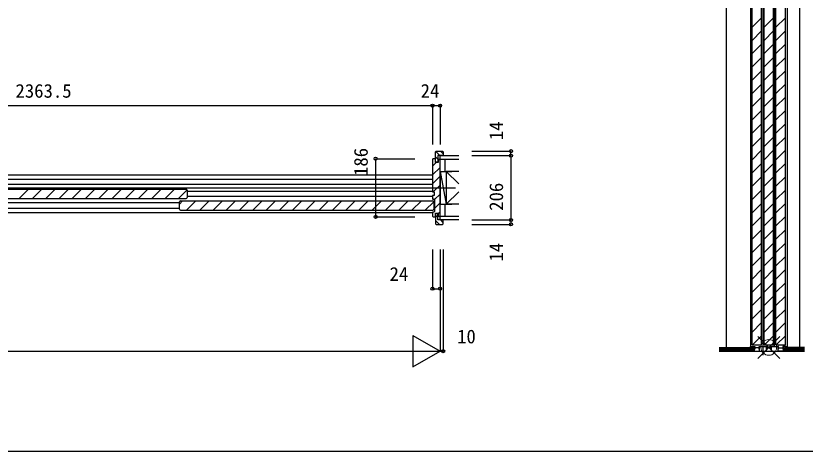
# Model space of a CAD drawing. Units: millimetres, scale not verified. Extents: x -14341 to 14340, y -10000 to 10000.
# Drawn here: x -11984 to -9459, y -10000 to -8606 of the extents above; entities that cross this region are included whole.
import ezdxf
from ezdxf.enums import TextEntityAlignment as Align

# ---------------------------------------------------------------- set-up
doc = ezdxf.new("R2010")
doc.units = ezdxf.units.MM
doc.header["$LTSCALE"] = 50
for name, color, linetype in [('0-2_YKK_B1', 4, 'Continuous'), ('0-3_YKK_C1', 4, 'Continuous'), ('0-4_YKK_F1', 7, 'Continuous'), ('0-6_YKK_N1', 2, 'Continuous'), ('0-7_YKK_Z1', 7, 'Continuous')]:
    doc.layers.add(name, color=color, linetype=linetype)
doc.layers.add('0-5_YKK_IN', color=1, linetype='Continuous', lineweight=18)
doc.styles.add('ＭＳ ゴシック', font='')
doc.styles.get('ＭＳ ゴシック').set_extended_font_data('MS Gothic')

msp = doc.modelspace()

# ---------------------------------------------------------------- linework, layer by layer
at = {"layer": '0-2_YKK_B1'}
for p, q in [((-10641.18, -9074.7), (-10641.18, -9041.7)), ((-10641.18, -9057.67), (-10633.68, -9065.17)), ((-10641, -9040.88), (-10628.18, -9053.7)), ((-10639.18, -9039.7), (-10619.18, -9039.7)), ((-10625.21, -9039.7), (-10617.18, -9047.73)), ((-10651.18, -9087.46), (-10639.41, -9075.7)), ((-10641.18, -9074.65), (-10641.12, -9074.7)), ((-10633.48, -9069.76), (-10629.91, -9066.2)), ((-10651.18, -9115.75), (-10627.18, -9091.75)), ((-10651.18, -9144.03), (-10627.18, -9120.03)), ((-12246.88, -9160.7), (-11439.48, -9160.7)), ((-11972.96, -9190.7), (-11942.96, -9160.7)), ((-11930.54, -9190.7), (-11900.54, -9160.7)), ((-11888.11, -9190.7), (-11858.11, -9160.7)), ((-11845.69, -9190.7), (-11815.69, -9160.7)), ((-11803.26, -9190.7), (-11773.26, -9160.7)), ((-11760.83, -9190.7), (-11730.83, -9160.7)), ((-11718.41, -9190.7), (-11688.41, -9160.7)), ((-11675.98, -9190.7), (-11645.98, -9160.7)), ((-11633.55, -9190.7), (-11603.55, -9160.7)), ((-11591.13, -9190.7), (-11561.13, -9160.7)), ((-11548.7, -9190.7), (-11518.7, -9160.7)), ((-11506.27, -9190.7), (-11476.27, -9160.7)), ((-11463.85, -9190.7), (-11436.29, -9163.14)), ((-11436.18, -9164), (-11436.18, -9187.4)), ((-10648.56, -9169.7), (-10627.18, -9148.31)), ((-10645.18, -9194.6), (-10627.18, -9176.6)), ((-12246.88, -9190.7), (-11439.48, -9190.7)), ((-11460.68, -9208.93), (-11450.45, -9198.7)), ((-11460.68, -9225.4), (-11460.68, -9202)), ((-11457.38, -9198.7), (-10649.98, -9198.7)), ((-11438.02, -9228.7), (-11408.02, -9198.7)), ((-11395.6, -9228.7), (-11365.6, -9198.7)), ((-11353.17, -9228.7), (-11323.17, -9198.7)), ((-11310.74, -9228.7), (-11280.74, -9198.7)), ((-11268.32, -9228.7), (-11238.32, -9198.7)), ((-11225.89, -9228.7), (-11195.89, -9198.7)), ((-11183.46, -9228.7), (-11153.46, -9198.7)), ((-11141.04, -9228.7), (-11111.04, -9198.7)), ((-11098.61, -9228.7), (-11068.61, -9198.7)), ((-11056.19, -9228.7), (-11026.19, -9198.7)), ((-11013.76, -9228.7), (-10983.76, -9198.7)), ((-10971.33, -9228.7), (-10941.33, -9198.7)), ((-10928.91, -9228.7), (-10898.91, -9198.7)), ((-10886.48, -9228.7), (-10856.48, -9198.7)), ((-10844.05, -9228.7), (-10814.05, -9198.7)), ((-10801.63, -9228.7), (-10771.63, -9198.7)), ((-10759.2, -9228.7), (-10729.2, -9198.7)), ((-10716.77, -9228.7), (-10686.77, -9198.7)), ((-10674.35, -9228.7), (-10646.79, -9201.14)), ((-10650.18, -9192.7), (-10647.18, -9192.7)), ((-10646.68, -9202), (-10646.68, -9225.4)), ((-10645.18, -9194.7), (-10645.18, -9232.7)), ((-10645.18, -9222.88), (-10627.18, -9204.88)), ((-11457.38, -9228.7), (-10649.98, -9228.7)), ((-10651.18, -9235.7), (-10651.18, -9247.7)), ((-10647.18, -9234.7), (-10650.18, -9234.7)), ((-10641.18, -9238.7), (-10641.18, -9271.7)), ((-10633.48, -9239.47), (-10627.18, -9233.17)), ((-10643.71, -9249.7), (-10641.18, -9247.17)), ((-10641.18, -9244.35), (-10633.68, -9251.85)), ((-10641.18, -9261.32), (-10628.8, -9273.7)), ((-10625.83, -9259.7), (-10617.18, -9268.35)), ((-10639.18, -9273.7), (-10619.18, -9273.7))]:
    msp.add_line(p, q, dxfattribs=at)
for points in [[(-10617.18, -9041.7), (-10617.18, -9053.7), (-10633.68, -9053.7), (-10633.68, -9074.7), (-10641.18, -9074.7)], [(-10651.18, -9065.7), (-10651.18, -9169.2), (-10650.68, -9169.7), (-10646.18, -9169.7), (-10646.18, -9170.7), (-10646.18, -9180.7), (-10646.18, -9181.7), (-10650.68, -9181.7), (-10651.18, -9182.2), (-10651.18, -9191.7)], [(-10627.18, -9247.2), (-10627.18, -9066.2), (-10632.48, -9066.2), (-10633.48, -9067.2), (-10633.48, -9075.7), (-10641.18, -9075.7), (-10641.18, -9070.7), (-10641.18, -9063.7), (-10649.18, -9063.7)], [(-10649.18, -9249.7), (-10641.18, -9249.7), (-10641.18, -9242.7), (-10641.18, -9237.7), (-10633.48, -9237.7), (-10633.48, -9246.2), (-10632.48, -9247.2), (-10627.18, -9247.2)], [(-10617.18, -9271.7), (-10617.18, -9259.7), (-10633.68, -9259.7), (-10633.68, -9238.7), (-10641.18, -9238.7)]]:
    msp.add_lwpolyline(points, dxfattribs=at)
for centre, radius, start, end in [((-10639.18, -9041.7), 2, 90.00001, 179.99999), ((-10619.18, -9041.7), 2, 0.00001, 89.99999), ((-10649.18, -9065.7), 2, 90.00001, 179.99999), ((-11439.48, -9164), 3.3, 0, 90), ((-11439.48, -9187.4), 3.3, 270, 0), ((-11457.38, -9202), 3.3, 90, 180), ((-10650.18, -9191.7), 1, 180.00001, 269.99999), ((-10649.98, -9202), 3.3, 0, 90), ((-10647.18, -9194.7), 2, 0.00001, 89.99999), ((-11457.38, -9225.4), 3.3, 180, 270), ((-10650.18, -9235.7), 1, 90.00001, 179.99999), ((-10649.98, -9225.4), 3.3, 270, 0), ((-10647.18, -9232.7), 2, 270.00001, 359.99999), ((-10649.18, -9247.7), 2, 180.00001, 269.99999), ((-10639.18, -9271.7), 2, 180.00001, 269.99999), ((-10619.18, -9271.7), 2, 270.00001, 359.99999)]:
    msp.add_arc(centre, radius, start, end, dxfattribs=at)
at = {"layer": '0-3_YKK_C1'}
for p, q in [((-9634.69, -7674.08), (-9634.69, -9665.97)), ((-9558.69, -7674.08), (-9558.69, -9664.7)), ((-9516.69, -7674.08), (-9516.69, -9665.97)), ((-9628.69, -9659.7), (-9628.69, -7684.7)), ((-9598.69, -9659.7), (-9598.69, -7684.7)), ((-9598.69, -9659.7), (-9598.69, -7684.7)), ((-9590.69, -9659.7), (-9590.69, -7684.7)), ((-9560.69, -9659.7), (-9560.69, -7684.7)), ((-9560.69, -9659.7), (-9560.69, -7684.7)), ((-9552.69, -9659.7), (-9552.69, -7684.7)), ((-9522.69, -9659.7), (-9522.69, -7684.7)), ((-9628.69, -8642.5), (-9598.69, -8612.5)), ((-9590.69, -8642.5), (-9560.69, -8612.5)), ((-9552.69, -8642.5), (-9522.69, -8612.5)), ((-9628.69, -8684.92), (-9598.69, -8654.92)), ((-9590.69, -8684.92), (-9560.69, -8654.92)), ((-9552.69, -8684.92), (-9522.69, -8654.92)), ((-9628.69, -8727.35), (-9598.69, -8697.35)), ((-9590.69, -8727.35), (-9560.69, -8697.35)), ((-9552.69, -8727.35), (-9522.69, -8697.35)), ((-9628.69, -8769.78), (-9598.69, -8739.78)), ((-9590.69, -8769.78), (-9560.69, -8739.78)), ((-9552.69, -8769.78), (-9522.69, -8739.78)), ((-9628.69, -8812.2), (-9598.69, -8782.2)), ((-9590.69, -8812.2), (-9560.69, -8782.2)), ((-9552.69, -8812.2), (-9522.69, -8782.2)), ((-9628.69, -8854.63), (-9598.69, -8824.63)), ((-9590.69, -8854.63), (-9560.69, -8824.63)), ((-9552.69, -8854.63), (-9522.69, -8824.63)), ((-9628.69, -8897.05), (-9598.69, -8867.05)), ((-9590.69, -8897.05), (-9560.69, -8867.05)), ((-9552.69, -8897.05), (-9522.69, -8867.05)), ((-9628.69, -8939.48), (-9598.69, -8909.48)), ((-9590.69, -8939.48), (-9560.69, -8909.48)), ((-9552.69, -8939.48), (-9522.69, -8909.48)), ((-9628.69, -8981.91), (-9598.69, -8951.91)), ((-9590.69, -8981.91), (-9560.69, -8951.91)), ((-9552.69, -8981.91), (-9522.69, -8951.91)), ((-9628.69, -9024.33), (-9598.69, -8994.33)), ((-9590.69, -9024.33), (-9560.69, -8994.33)), ((-9552.69, -9024.33), (-9522.69, -8994.33)), ((-9628.69, -9066.76), (-9598.69, -9036.76)), ((-9590.69, -9066.76), (-9560.69, -9036.76)), ((-9552.69, -9066.76), (-9522.69, -9036.76)), ((-9628.69, -9109.19), (-9598.69, -9079.19)), ((-9590.69, -9109.19), (-9560.69, -9079.19)), ((-9552.69, -9109.19), (-9522.69, -9079.19)), ((-13825.17, -9115.2), (-10651.18, -9115.2)), ((-12225.68, -9129.2), (-10651.18, -9129.2)), ((-9628.69, -9151.61), (-9598.69, -9121.61)), ((-9590.69, -9151.61), (-9560.69, -9121.61)), ((-9552.69, -9151.61), (-9522.69, -9121.61)), ((-10651.18, -9146.2), (-12225.68, -9146.2)), ((-9628.69, -9194.04), (-9598.69, -9164.04)), ((-9590.69, -9194.04), (-9560.69, -9164.04)), ((-9552.69, -9194.04), (-9522.69, -9164.04)), ((-11436.18, -9167.2), (-10651.18, -9167.2)), ((-10651.18, -9184.2), (-11436.18, -9184.2)), ((-11460.68, -9205.2), (-13825.17, -9205.2)), ((-9628.69, -9236.47), (-9598.69, -9206.47)), ((-9590.69, -9236.47), (-9560.69, -9206.47)), ((-9552.69, -9236.47), (-9522.69, -9206.47)), ((-13825.17, -9222.2), (-11460.68, -9222.2)), ((-13825.17, -9236.2), (-10651.18, -9236.2)), ((-9628.69, -9278.89), (-9598.69, -9248.89)), ((-9590.69, -9278.89), (-9560.69, -9248.89)), ((-9552.69, -9278.89), (-9522.69, -9248.89)), ((-9628.69, -9321.32), (-9598.69, -9291.32)), ((-9590.69, -9321.32), (-9560.69, -9291.32)), ((-9552.69, -9321.32), (-9522.69, -9291.32)), ((-9628.69, -9363.74), (-9598.69, -9333.74)), ((-9590.69, -9363.74), (-9560.69, -9333.74)), ((-9552.69, -9363.74), (-9522.69, -9333.74)), ((-9628.69, -9406.17), (-9598.69, -9376.17)), ((-9590.69, -9406.17), (-9560.69, -9376.17)), ((-9552.69, -9406.17), (-9522.69, -9376.17)), ((-9628.69, -9448.6), (-9598.69, -9418.6)), ((-9590.69, -9448.6), (-9560.69, -9418.6)), ((-9552.69, -9448.6), (-9522.69, -9418.6)), ((-9628.69, -9491.02), (-9598.69, -9461.02)), ((-9590.69, -9491.02), (-9560.69, -9461.02)), ((-9552.69, -9491.02), (-9522.69, -9461.02)), ((-9628.69, -9533.45), (-9598.69, -9503.45)), ((-9590.69, -9533.45), (-9560.69, -9503.45)), ((-9552.69, -9533.45), (-9522.69, -9503.45)), ((-9628.69, -9575.88), (-9598.69, -9545.88)), ((-9590.69, -9575.88), (-9560.69, -9545.88)), ((-9552.69, -9575.88), (-9522.69, -9545.88)), ((-9628.69, -9618.3), (-9598.69, -9588.3)), ((-9590.69, -9618.3), (-9560.69, -9588.3)), ((-9552.69, -9618.3), (-9522.69, -9588.3)), ((-9627.66, -9659.7), (-9598.69, -9630.73)), ((-9589.66, -9659.7), (-9560.69, -9630.73)), ((-9551.66, -9659.7), (-9522.69, -9630.73)), ((-9636.19, -9667.5), (-9636.19, -9666.9)), ((-9634.69, -9667.7), (-9634.69, -9667.34)), ((-9628.69, -9659.7), (-9598.69, -9659.7)), ((-9606.69, -9669.2), (-9620.69, -9669.2)), ((-9590.69, -9659.7), (-9560.69, -9659.7)), ((-9568.69, -9669.2), (-9582.69, -9669.2)), ((-9552.69, -9659.7), (-9522.69, -9659.7)), ((-9544.69, -9669.2), (-9530.69, -9669.2)), ((-9516.69, -9667.7), (-9516.69, -9667.34)), ((-9515.19, -9667.5), (-9515.19, -9666.9))]:
    msp.add_line(p, q, dxfattribs=at)
for points in [[(-9706.69, -7624.7), (-9711.69, -7624.7), (-9711.69, -9667.7)], [(-9482.69, -7624.7), (-9477.69, -7624.7), (-9477.69, -9667.7)], [(-9630.19, -9664.9), (-9621.99, -9664.9), (-9621.99, -9679.7), (-9605.39, -9679.7), (-9605.39, -9664.9), (-9583.99, -9664.9)], [(-9622.14, -9664.7), (-9620.69, -9664.7), (-9620.69, -9672.7)], [(-9606.69, -9672.7), (-9606.69, -9664.7), (-9605.24, -9664.7)], [(-9584.14, -9664.7), (-9582.69, -9664.7), (-9582.69, -9672.7)], [(-9583.99, -9664.9), (-9583.99, -9679.7), (-9567.39, -9679.7), (-9567.39, -9664.9), (-9545.99, -9664.9)], [(-9568.69, -9672.7), (-9568.69, -9664.7), (-9567.24, -9664.7)], [(-9544.69, -9672.7), (-9544.69, -9664.7), (-9546.14, -9664.7)], [(-9521.19, -9664.9), (-9529.39, -9664.9), (-9529.39, -9679.7), (-9545.99, -9679.7), (-9545.99, -9664.9)], [(-9529.24, -9664.7), (-9530.69, -9664.7), (-9530.69, -9672.7)]]:
    msp.add_lwpolyline(points, dxfattribs=at)
for centre, start, end in [((-9630.19, -9674.9), 90, 126.86989), ((-9521.19, -9674.9), 53.13011, 90)]:
    msp.add_arc(centre, 10, start, end, dxfattribs=at)
at = {"layer": '0-4_YKK_F1'}
msp.add_line((-14341, -9999.7), (14340.02, -9999.7), dxfattribs=at)
at = {"layer": '0-5_YKK_IN'}
for p, q in [((-9611.04, -9703.06), (-9540.33, -9632.34)), ((-9611.04, -9632.34), (-9540.33, -9703.06))]:
    msp.add_line(p, q, dxfattribs=at)
msp.add_circle((-9575.69, -9667.7), 25, dxfattribs=at)
at = {"layer": '0-6_YKK_N1'}
for p, q in [((-13014.68, -8893.7), (-10651.18, -8893.7)), ((-10651.18, -8893.7), (-10627.18, -8893.7)), ((-10651.18, -8893.7), (-10651.18, -9018.7)), ((-10627.18, -8893.7), (-10627.18, -9018.7)), ((-10525.27, -9039.7), (-10400.27, -9039.7)), ((-10525.27, -9053.7), (-10400.27, -9053.7)), ((-10400.27, -9053.7), (-10400.27, -9039.7)), ((-10400.27, -9053.7), (-10400.27, -9259.7)), ((-10833.18, -9063.7), (-10708.18, -9063.7)), ((-10833.18, -9063.7), (-10833.18, -9249.7)), ((-10833.18, -9249.7), (-10708.18, -9249.7)), ((-10525.27, -9259.7), (-10400.27, -9259.7)), ((-10400.27, -9259.7), (-10400.27, -9273.7)), ((-10525.27, -9273.7), (-10400.27, -9273.7)), ((-10627.18, -9354.7), (-10627.18, -9679.7)), ((-10617.18, -9354.7), (-10617.18, -9679.7)), ((-10713.79, -9629.7), (-10713.79, -9729.7)), ((-10713.79, -9629.7), (-10627.18, -9679.7)), ((-13849.18, -9679.7), (-10627.18, -9679.7)), ((-10713.79, -9729.7), (-10627.18, -9679.7)), ((-10627.18, -9679.7), (-10617.18, -9679.7))]:
    msp.add_line(p, q, dxfattribs=at)
msp.add_lwpolyline([(-10651.18, -9354.7), (-10651.18, -9479.7), (-10627.18, -9479.7)], dxfattribs=at)
for centre in [(-10651.18, -8893.7), (-10627.18, -8893.7), (-10400.27, -9039.7), (-10833.18, -9063.7), (-10400.27, -9053.7), (-10833.18, -9249.7), (-10400.27, -9259.7), (-10400.27, -9273.7), (-10651.18, -9479.7), (-10627.18, -9479.7), (-10617.18, -9679.7)]:
    msp.add_circle(centre, 5, dxfattribs=at)
at = {"layer": '0-7_YKK_Z1'}
for p, q in [((-9594.69, -7578.71), (-9594.69, -9692.23)), ((-10627.18, -9053.7), (-10567.27, -9053.7)), ((-10612.18, -9066.2), (-10612.18, -9104.2)), ((-10627.18, -9104.2), (-10589.48, -9104.2)), ((-10627.18, -9104.2), (-10627.18, -9209.2)), ((-10627.18, -9104.2), (-10607.18, -9104.2)), ((-10627.18, -9104.2), (-10607.18, -9209.2)), ((-10607.18, -9104.2), (-10607.18, -9209.2)), ((-10607.18, -9104.2), (-10607.18, -9209.2)), ((-10567.27, -9144.1), (-10607.18, -9104.2)), ((-10607.18, -9104.2), (-10607.18, -9209.2)), ((-10567.27, -9104.2), (-10607.18, -9104.2)), ((-13905.82, -9156.7), (-10577.13, -9156.7)), ((-10567.27, -9169.3), (-10607.18, -9209.2)), ((-10627.18, -9209.2), (-10589.48, -9209.2)), ((-10627.18, -9209.2), (-10607.18, -9209.2)), ((-10612.18, -9209.2), (-10612.18, -9247.2)), ((-10567.27, -9209.2), (-10607.18, -9209.2)), ((-10627.18, -9247.2), (-10567.27, -9247.2)), ((-9734.03, -9667.7), (-9626.1, -9667.7)), ((-9626.19, -9667.7), (-9626.19, -9679.7)), ((-9461.51, -9667.7), (-9525.19, -9667.7)), ((-9525.19, -9667.7), (-9525.19, -9679.7)), ((-9734.03, -9670.7), (-9626.19, -9670.7)), ((-9734.03, -9673.7), (-9626.19, -9673.7)), ((-9734.03, -9676.7), (-9626.19, -9676.7)), ((-9734.03, -9679.7), (-9461.51, -9679.7)), ((-9461.51, -9670.7), (-9525.19, -9670.7)), ((-9461.51, -9673.7), (-9525.19, -9673.7)), ((-9461.51, -9676.7), (-9525.19, -9676.7))]:
    msp.add_line(p, q, dxfattribs=at)
for points in [[(-10567.27, -9066.2), (-10627.18, -9066.2), (-10627.18, -9053.7)], [(-10567.27, -9259.7), (-10627.18, -9259.7), (-10627.18, -9247.2)]]:
    msp.add_lwpolyline(points, dxfattribs=at)

# ---------------------------------------------------------------- texts
at = {"layer": '0-6_YKK_N1', "style": 'ＭＳ ゴシック'}
for s, p in [('2363.5', (-11984.93, -8881.7)), ('24', (-10689.18, -8881.7)), ('24', (-10788.47, -9467.7)), ('10', (-10572.57, -9667.7))]:
    msp.add_text(s, height=43.99, dxfattribs=at).set_placement(p, align=Align.BOTTOM_LEFT)
for s, p in [('14', (-10412.27, -9004.3)), ('186', (-10845.18, -9118.86)), ('206', (-10412.27, -9230.38)), ('14', (-10412.27, -9392.7))]:
    msp.add_text(s, height=43.99, rotation=90, dxfattribs=at).set_placement(p, align=Align.BOTTOM_LEFT)

doc.saveas('drawing.dxf')
